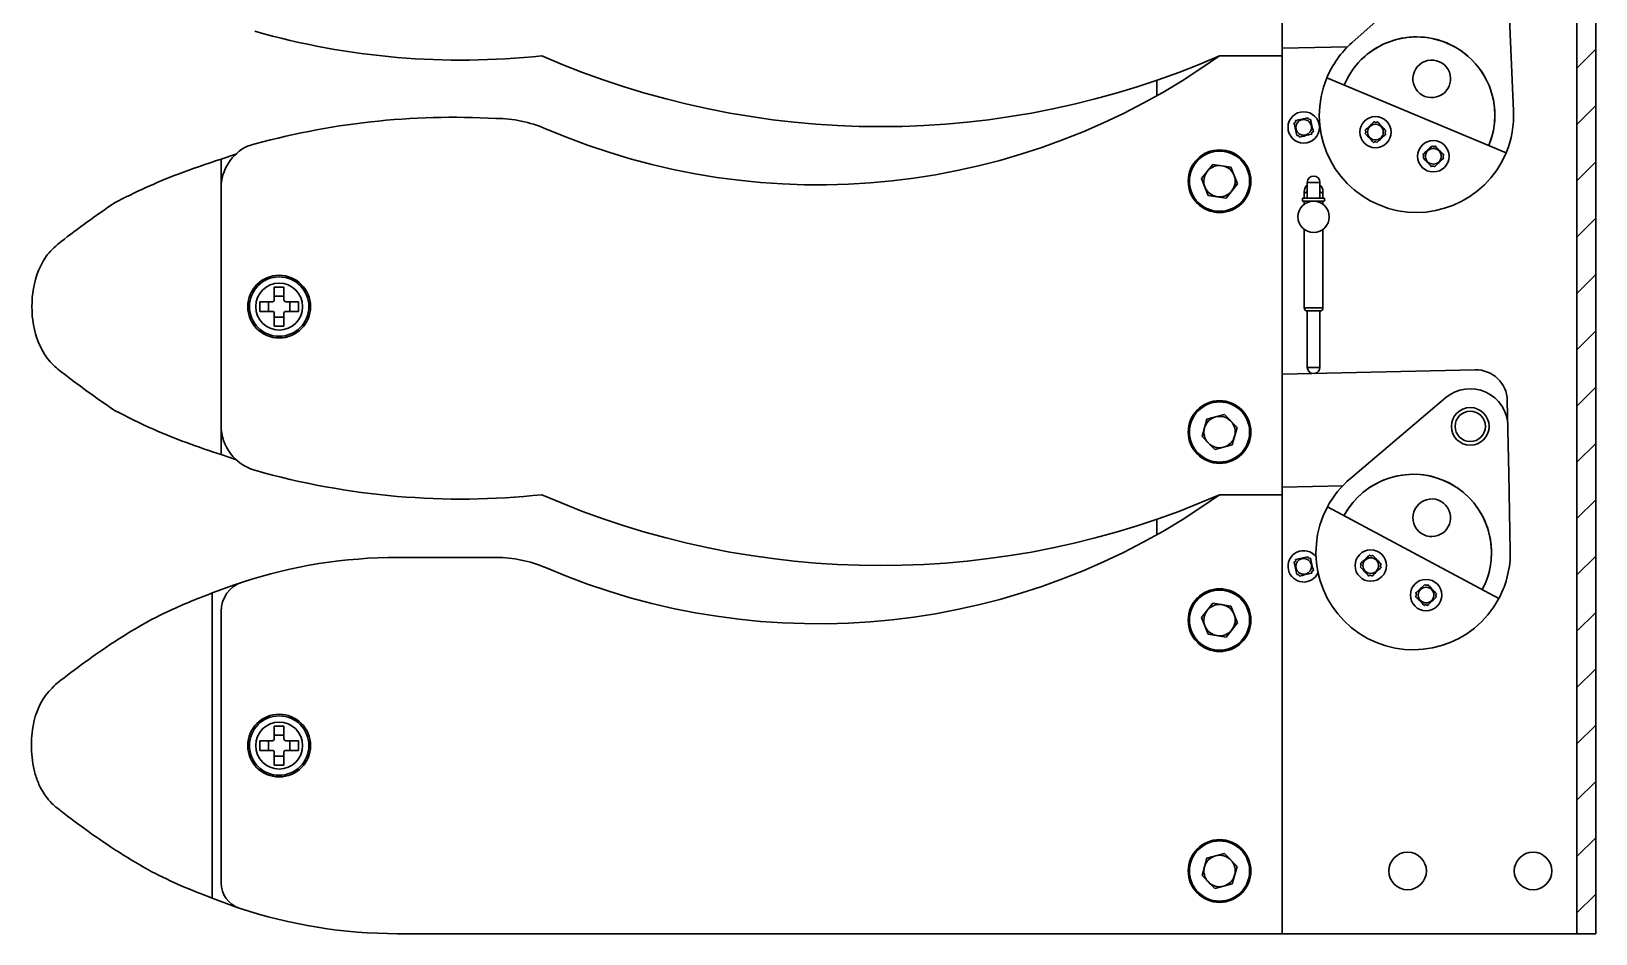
# Model space of a CAD drawing. Header units: millimetres. Extents: x -526 to 1037, y -289 to 1686.
# Drawn here: x -350.6 to -225.8, y 1248.8 to 1320.8 of the extents above; entities that cross this region are included whole.
import ezdxf

# ---------------------------------------------------------------- set-up
doc = ezdxf.new("R2010")
doc.units = ezdxf.units.MM
doc.header["$LTSCALE"] = 0.3
doc.layers.add('粗实线', color=7, linetype='Continuous', lineweight=35)

msp = doc.modelspace()

# ---------------------------------------------------------------- hatches: boundary and pattern name
at = {"layer": '粗实线', "linetype": 'ByBlock', "lineweight": 30}
h = msp.add_hatch(dxfattribs=at)
h.set_pattern_fill('ANSI31', color=0, style=0)
h.set_pattern_definition([(45, (-525.94, 1176.3685), (-2.245064, 2.245064), [])])
h.paths.add_polyline_path([(-225.801, 1453.837), (-227.301, 1453.837), (-227.301, 1248.837), (-225.801, 1248.837)], flags=0)

# ---------------------------------------------------------------- linework, layer by layer
at = {"layer": '粗实线', "color": 0, "linetype": 'ByBlock', "lineweight": 30}
for p, q in [((-250.801, 1248.837), (-250.801, 1453.837)), ((-227.301, 1453.837), (-227.301, 1248.837)), ((-225.801, 1248.837), (-225.801, 1453.837)), ((-237.625, 1326.663), (-245.25, 1319.879)), ((-232.632, 1320.557), (-232.809, 1324.415)), ((-232.352, 1314.448), (-232.632, 1320.557)), ((-255.801, 1318.837), (-250.804, 1318.837)), ((-250.804, 1318.837), (-255.801, 1318.837)), ((-250.801, 1319.446), (-245.587, 1319.561)), ((-260.801, 1316.885), (-260.801, 1315.648)), ((-232.943, 1311.106), (-247.245, 1317.081)), ((-248.549, 1313.771), (-248.569, 1313.766)), ((-244.187, 1312.67), (-244.202, 1312.656)), ((-242.548, 1312.618), (-242.534, 1312.604)), ((-242.541, 1312.83), (-242.526, 1312.844)), ((-249.633, 1312.479), (-249.614, 1312.484)), ((-238.844, 1311.661), (-238.831, 1311.646)), ((-334.253, 1310.997), (-335.436, 1310.603)), ((-335.436, 1308.297), (-335.436, 1310.603)), ((-257.228, 1309.053), (-256.326, 1310.181)), ((-256.326, 1310.181), (-254.899, 1309.964)), ((-256.702, 1307.709), (-257.228, 1309.053)), ((-254.899, 1309.964), (-254.374, 1308.62)), ((-238.882, 1310.006), (-238.897, 1309.993)), ((-335.436, 1289.358), (-335.436, 1308.297)), ((-335.436, 1308.297), (-335.436, 1308.264)), ((-335.436, 1289.391), (-335.436, 1308.264)), ((-255.275, 1307.492), (-256.702, 1307.709)), ((-254.374, 1308.62), (-255.275, 1307.492)), ((-248.801, 1308.014), (-249.051, 1307.869)), ((-249.051, 1307.992), (-249.051, 1307.492)), ((-248.801, 1308.742), (-248.801, 1307.492)), ((-248.801, 1308.742), (-247.87, 1308.742)), ((-247.87, 1308.742), (-247.801, 1308.742)), ((-247.801, 1307.492), (-247.801, 1308.742)), ((-247.551, 1307.867), (-247.801, 1308.011)), ((-247.551, 1307.492), (-247.551, 1307.992)), ((-249.176, 1307.492), (-249.176, 1307.242)), ((-249.176, 1307.492), (-247.546, 1307.492)), ((-249.176, 1307.242), (-247.546, 1307.242)), ((-249.051, 1307.242), (-249.051, 1306.992)), ((-249.051, 1307.242), (-249.051, 1306.992)), ((-247.551, 1306.992), (-247.551, 1307.242)), ((-247.551, 1306.992), (-247.551, 1307.242)), ((-247.546, 1307.492), (-247.426, 1307.492)), ((-247.546, 1307.242), (-247.426, 1307.242)), ((-247.426, 1307.242), (-247.426, 1307.492)), ((-249.051, 1304.992), (-249.051, 1298.742)), ((-247.551, 1298.742), (-247.551, 1304.992)), ((-331.186, 1300.387), (-330.416, 1300.387)), ((-331.186, 1299.372), (-331.186, 1300.387)), ((-330.416, 1300.387), (-330.416, 1299.372)), ((-332.351, 1299.222), (-331.336, 1299.222)), ((-332.351, 1298.452), (-332.351, 1299.222)), ((-331.641, 1298.452), (-331.641, 1299.222)), ((-331.186, 1299.677), (-330.416, 1299.677)), ((-330.266, 1299.222), (-329.251, 1299.222)), ((-329.96, 1299.222), (-329.96, 1298.452)), ((-329.251, 1299.222), (-329.251, 1298.452)), ((-331.336, 1298.452), (-332.351, 1298.452)), ((-331.186, 1297.287), (-331.186, 1298.302)), ((-330.416, 1297.996), (-331.186, 1297.996)), ((-330.416, 1298.302), (-330.416, 1297.287)), ((-329.251, 1298.452), (-330.266, 1298.452)), ((-249.051, 1298.742), (-247.654, 1298.742)), ((-248.801, 1298.492), (-248.801, 1293.992)), ((-248.801, 1298.492), (-247.87, 1298.492)), ((-247.87, 1298.492), (-247.801, 1298.492)), ((-247.801, 1293.992), (-247.801, 1298.492)), ((-247.654, 1298.742), (-247.551, 1298.742)), ((-330.416, 1297.287), (-331.186, 1297.287)), ((-248.801, 1293.992), (-247.87, 1293.992)), ((-247.87, 1293.992), (-247.801, 1293.992)), ((-235.407, 1293.798), (-250.801, 1293.45)), ((-237.742, 1291.579), (-245.363, 1285.139)), ((-232.732, 1285.521), (-232.852, 1291.355)), ((-256.81, 1289.868), (-255.412, 1290.227)), ((-255.412, 1290.227), (-254.403, 1289.195)), ((-335.436, 1287.034), (-335.436, 1289.358)), ((-257.199, 1288.478), (-256.81, 1289.868)), ((-254.403, 1289.195), (-254.791, 1287.805)), ((-256.189, 1287.446), (-257.199, 1288.478)), ((-254.791, 1287.805), (-256.189, 1287.446)), ((-335.436, 1287.034), (-334.215, 1286.622)), ((-232.612, 1279.371), (-232.732, 1285.521)), ((-250.801, 1284.448), (-245.98, 1284.557)), ((-250.804, 1283.837), (-255.801, 1283.837)), ((-255.801, 1283.837), (-250.804, 1283.837)), ((-233.52, 1275.576), (-247.201, 1282.863)), ((-260.801, 1281.885), (-260.801, 1280.648)), ((-313.507, 1278.837), (-321.358, 1278.837)), ((-248.45, 1277.603), (-248.445, 1277.583)), ((-336.145, 1276.003), (-336.145, 1251.67)), ((-257.228, 1274.053), (-256.326, 1275.181)), ((-256.326, 1275.181), (-254.899, 1274.964)), ((-335.436, 1252.892), (-335.436, 1274.532)), ((-256.702, 1272.709), (-257.228, 1274.053)), ((-254.899, 1274.964), (-254.374, 1273.62)), ((-255.275, 1272.492), (-256.702, 1272.709)), ((-254.374, 1273.62), (-255.275, 1272.492)), ((-331.186, 1265.387), (-330.416, 1265.387)), ((-331.186, 1264.372), (-331.186, 1265.387)), ((-330.416, 1265.387), (-330.416, 1264.372)), ((-332.351, 1264.222), (-331.336, 1264.222)), ((-332.351, 1263.452), (-332.351, 1264.222)), ((-331.641, 1263.452), (-331.641, 1264.222)), ((-331.186, 1264.677), (-330.416, 1264.677)), ((-330.266, 1264.222), (-329.251, 1264.222)), ((-329.96, 1264.222), (-329.96, 1263.452)), ((-329.251, 1264.222), (-329.251, 1263.452)), ((-331.336, 1263.452), (-332.351, 1263.452)), ((-331.186, 1262.287), (-331.186, 1263.302)), ((-330.416, 1262.996), (-331.186, 1262.996)), ((-330.416, 1263.302), (-330.416, 1262.287)), ((-329.251, 1263.452), (-330.266, 1263.452)), ((-330.416, 1262.287), (-331.186, 1262.287)), ((-256.81, 1254.868), (-255.412, 1255.227)), ((-255.412, 1255.227), (-254.403, 1254.195)), ((-257.199, 1253.478), (-256.81, 1254.868)), ((-254.403, 1254.195), (-254.791, 1252.805)), ((-256.189, 1252.446), (-257.199, 1253.478)), ((-254.791, 1252.805), (-256.189, 1252.446)), ((-321.358, 1248.837), (-250.804, 1248.837)), ((-250.801, 1248.837), (-227.301, 1248.837)), ((-227.301, 1248.837), (-225.801, 1248.837))]:
    msp.add_line(p, q, dxfattribs=at)
at = {"layer": '粗实线', "color": 0, "linetype": 'ByBlock', "lineweight": 30, "flags": 128}
for points in [[(-249.737, 1313.667), (-249.616, 1313.695), (-249.494, 1313.724), (-249.37, 1313.753), (-249.245, 1313.782), (-249.121, 1313.811), (-248.997, 1313.84), (-248.875, 1313.869), (-248.754, 1313.898)], [(-248.754, 1313.898), (-248.753, 1313.895), (-248.753, 1313.893), (-248.752, 1313.89), (-248.751, 1313.888), (-248.751, 1313.885), (-248.75, 1313.883), (-248.75, 1313.88), (-248.749, 1313.878)], [(-249.864, 1313.463), (-249.861, 1313.463), (-249.859, 1313.464), (-249.856, 1313.464), (-249.854, 1313.465), (-249.852, 1313.465), (-249.849, 1313.466), (-249.847, 1313.467), (-249.844, 1313.467)], [(-249.633, 1312.479), (-249.661, 1312.6), (-249.69, 1312.723), (-249.719, 1312.847), (-249.748, 1312.971), (-249.778, 1313.095), (-249.807, 1313.219), (-249.835, 1313.342), (-249.864, 1313.463)], [(-249.733, 1313.647), (-249.733, 1313.65), (-249.734, 1313.652), (-249.734, 1313.655), (-249.735, 1313.657), (-249.735, 1313.66), (-249.736, 1313.662), (-249.737, 1313.664), (-249.737, 1313.667)], [(-248.445, 1312.583), (-248.566, 1312.555), (-248.689, 1312.526), (-248.813, 1312.497), (-248.937, 1312.468), (-249.061, 1312.439), (-249.185, 1312.41), (-249.308, 1312.381), (-249.429, 1312.353)], [(-248.549, 1313.771), (-248.521, 1313.65), (-248.492, 1313.527), (-248.463, 1313.404), (-248.434, 1313.279), (-248.405, 1313.155), (-248.376, 1313.031), (-248.347, 1312.908), (-248.319, 1312.788)], [(-248.45, 1312.603), (-248.449, 1312.6), (-248.449, 1312.598), (-248.448, 1312.595), (-248.448, 1312.593), (-248.447, 1312.59), (-248.447, 1312.588), (-248.446, 1312.586), (-248.445, 1312.583)], [(-248.319, 1312.788), (-248.321, 1312.787), (-248.324, 1312.786), (-248.326, 1312.786), (-248.329, 1312.785), (-248.331, 1312.785), (-248.333, 1312.784), (-248.336, 1312.784), (-248.338, 1312.783)], [(-243.51, 1311.92), (-243.596, 1312.011), (-243.682, 1312.102), (-243.769, 1312.195), (-243.856, 1312.288), (-243.944, 1312.381), (-244.031, 1312.474), (-244.117, 1312.566), (-244.202, 1312.656)], [(-244.194, 1312.897), (-244.104, 1312.982), (-244.012, 1313.068), (-243.919, 1313.155), (-243.826, 1313.242), (-243.733, 1313.33), (-243.64, 1313.417), (-243.549, 1313.503), (-243.458, 1313.588)], [(-242.534, 1312.604), (-242.624, 1312.519), (-242.716, 1312.433), (-242.809, 1312.346), (-242.902, 1312.258), (-242.995, 1312.171), (-243.088, 1312.084), (-243.18, 1311.997), (-243.27, 1311.912)], [(-243.232, 1313.567), (-243.231, 1313.568), (-243.229, 1313.57), (-243.227, 1313.572), (-243.225, 1313.574), (-243.223, 1313.575), (-243.221, 1313.577), (-243.22, 1313.579), (-243.218, 1313.58)], [(-243.218, 1313.58), (-243.133, 1313.49), (-243.047, 1313.398), (-242.96, 1313.305), (-242.872, 1313.212), (-242.785, 1313.119), (-242.698, 1313.027), (-242.611, 1312.935), (-242.526, 1312.844)], [(-249.429, 1312.353), (-249.429, 1312.355), (-249.43, 1312.357), (-249.43, 1312.36), (-249.431, 1312.362), (-249.432, 1312.365), (-249.432, 1312.367), (-249.433, 1312.37), (-249.433, 1312.372)], [(-243.496, 1311.934), (-243.498, 1311.932), (-243.5, 1311.93), (-243.501, 1311.929), (-243.503, 1311.927), (-243.505, 1311.925), (-243.507, 1311.923), (-243.509, 1311.922), (-243.51, 1311.92)], [(-239.581, 1310.969), (-239.49, 1311.054), (-239.398, 1311.141), (-239.306, 1311.228), (-239.213, 1311.315), (-239.119, 1311.402), (-239.027, 1311.489), (-238.935, 1311.576), (-238.844, 1311.661)], [(-238.619, 1311.64), (-238.617, 1311.641), (-238.615, 1311.643), (-238.613, 1311.645), (-238.611, 1311.646), (-238.61, 1311.648), (-238.608, 1311.65), (-238.606, 1311.651), (-238.604, 1311.653)], [(-238.604, 1311.653), (-238.519, 1311.563), (-238.433, 1311.471), (-238.346, 1311.378), (-238.258, 1311.285), (-238.171, 1311.192), (-238.084, 1311.099), (-237.998, 1311.007), (-237.913, 1310.917)], [(-239.588, 1310.729), (-239.586, 1310.731), (-239.585, 1310.732), (-239.583, 1310.734), (-239.581, 1310.736), (-239.579, 1310.738), (-239.577, 1310.739), (-239.575, 1310.741), (-239.574, 1310.743)], [(-238.897, 1309.993), (-238.982, 1310.083), (-239.068, 1310.175), (-239.155, 1310.268), (-239.243, 1310.361), (-239.33, 1310.454), (-239.417, 1310.547), (-239.503, 1310.638), (-239.588, 1310.729)], [(-239.567, 1310.955), (-239.569, 1310.957), (-239.57, 1310.958), (-239.572, 1310.96), (-239.574, 1310.962), (-239.576, 1310.964), (-239.577, 1310.966), (-239.579, 1310.968), (-239.581, 1310.969)], [(-237.92, 1310.677), (-238.011, 1310.592), (-238.103, 1310.505), (-238.195, 1310.418), (-238.288, 1310.331), (-238.382, 1310.244), (-238.474, 1310.156), (-238.566, 1310.07), (-238.657, 1309.985)], [(-237.934, 1310.691), (-237.932, 1310.689), (-237.931, 1310.688), (-237.929, 1310.686), (-237.927, 1310.684), (-237.925, 1310.682), (-237.924, 1310.68), (-237.922, 1310.678), (-237.92, 1310.677)], [(-237.913, 1310.917), (-237.915, 1310.915), (-237.916, 1310.914), (-237.918, 1310.912), (-237.92, 1310.91), (-237.922, 1310.908), (-237.924, 1310.907), (-237.926, 1310.905), (-237.927, 1310.903)], [(-238.657, 1309.985), (-238.658, 1309.987), (-238.66, 1309.989), (-238.662, 1309.991), (-238.663, 1309.993), (-238.665, 1309.994), (-238.667, 1309.996), (-238.669, 1309.998), (-238.67, 1310)], [(-249.737, 1278.667), (-249.616, 1278.695), (-249.494, 1278.724), (-249.37, 1278.753), (-249.245, 1278.782), (-249.121, 1278.811), (-248.997, 1278.84), (-248.875, 1278.869), (-248.754, 1278.898)], [(-248.754, 1278.898), (-248.753, 1278.895), (-248.753, 1278.893), (-248.752, 1278.89), (-248.751, 1278.888), (-248.751, 1278.885), (-248.75, 1278.883), (-248.75, 1278.88), (-248.749, 1278.878)], [(-244.573, 1278.335), (-244.482, 1278.42), (-244.39, 1278.506), (-244.297, 1278.593), (-244.204, 1278.681), (-244.111, 1278.768), (-244.019, 1278.855), (-243.927, 1278.941), (-243.836, 1279.026)], [(-243.836, 1279.026), (-243.835, 1279.025), (-243.833, 1279.023), (-243.831, 1279.021), (-243.829, 1279.019), (-243.828, 1279.017), (-243.826, 1279.016), (-243.824, 1279.014), (-243.823, 1279.012)], [(-243.611, 1279.005), (-243.609, 1279.007), (-243.607, 1279.009), (-243.605, 1279.01), (-243.603, 1279.012), (-243.601, 1279.014), (-243.6, 1279.015), (-243.598, 1279.017), (-243.596, 1279.019)], [(-243.596, 1279.019), (-243.511, 1278.928), (-243.425, 1278.837), (-243.338, 1278.744), (-243.25, 1278.651), (-243.163, 1278.558), (-243.076, 1278.465), (-242.99, 1278.373), (-242.905, 1278.283)], [(-249.864, 1278.463), (-249.861, 1278.463), (-249.859, 1278.464), (-249.856, 1278.464), (-249.854, 1278.465), (-249.852, 1278.465), (-249.849, 1278.466), (-249.847, 1278.467), (-249.844, 1278.467)], [(-249.633, 1277.479), (-249.661, 1277.6), (-249.69, 1277.723), (-249.719, 1277.847), (-249.748, 1277.971), (-249.778, 1278.095), (-249.807, 1278.219), (-249.835, 1278.342), (-249.864, 1278.463)], [(-249.733, 1278.647), (-249.733, 1278.65), (-249.734, 1278.652), (-249.734, 1278.655), (-249.735, 1278.657), (-249.735, 1278.66), (-249.736, 1278.662), (-249.737, 1278.664), (-249.737, 1278.667)], [(-248.569, 1278.766), (-248.566, 1278.767), (-248.564, 1278.767), (-248.562, 1278.768), (-248.559, 1278.769), (-248.557, 1278.769), (-248.554, 1278.77), (-248.552, 1278.77), (-248.549, 1278.771)], [(-248.549, 1278.771), (-248.521, 1278.65), (-248.492, 1278.527), (-248.463, 1278.404), (-248.434, 1278.279), (-248.405, 1278.155), (-248.376, 1278.031), (-248.347, 1277.908), (-248.319, 1277.788)], [(-248.319, 1277.788), (-248.321, 1277.787), (-248.324, 1277.786), (-248.326, 1277.786), (-248.329, 1277.785), (-248.331, 1277.785), (-248.333, 1277.784), (-248.336, 1277.784), (-248.338, 1277.783)], [(-244.58, 1278.095), (-244.578, 1278.096), (-244.576, 1278.098), (-244.575, 1278.1), (-244.573, 1278.102), (-244.571, 1278.103), (-244.569, 1278.105), (-244.567, 1278.107), (-244.565, 1278.108)], [(-243.889, 1277.358), (-243.974, 1277.449), (-244.06, 1277.541), (-244.147, 1277.633), (-244.234, 1277.727), (-244.322, 1277.82), (-244.409, 1277.912), (-244.495, 1278.004), (-244.58, 1278.095)], [(-244.559, 1278.32), (-244.561, 1278.322), (-244.562, 1278.324), (-244.564, 1278.326), (-244.566, 1278.328), (-244.567, 1278.33), (-244.569, 1278.331), (-244.571, 1278.333), (-244.573, 1278.335)], [(-242.912, 1278.042), (-243.003, 1277.957), (-243.094, 1277.871), (-243.187, 1277.784), (-243.28, 1277.697), (-243.373, 1277.609), (-243.466, 1277.522), (-243.558, 1277.436), (-243.648, 1277.351)], [(-242.926, 1278.057), (-242.924, 1278.055), (-242.922, 1278.053), (-242.921, 1278.051), (-242.919, 1278.05), (-242.917, 1278.048), (-242.916, 1278.046), (-242.914, 1278.044), (-242.912, 1278.042)], [(-242.905, 1278.283), (-242.906, 1278.281), (-242.908, 1278.279), (-242.91, 1278.278), (-242.912, 1278.276), (-242.914, 1278.274), (-242.915, 1278.272), (-242.917, 1278.271), (-242.919, 1278.269)], [(-333.736, 1276.873), (-334.37, 1276.661), (-336.145, 1276.003)], [(-249.614, 1277.484), (-249.616, 1277.483), (-249.619, 1277.483), (-249.621, 1277.482), (-249.623, 1277.482), (-249.626, 1277.481), (-249.628, 1277.48), (-249.631, 1277.48), (-249.633, 1277.479)], [(-249.429, 1277.353), (-249.429, 1277.355), (-249.43, 1277.357), (-249.43, 1277.36), (-249.431, 1277.362), (-249.432, 1277.365), (-249.432, 1277.367), (-249.433, 1277.37), (-249.433, 1277.372)], [(-248.445, 1277.583), (-248.566, 1277.555), (-248.689, 1277.526), (-248.813, 1277.497), (-248.937, 1277.468), (-249.061, 1277.439), (-249.185, 1277.41), (-249.308, 1277.381), (-249.429, 1277.353)], [(-243.874, 1277.372), (-243.876, 1277.37), (-243.878, 1277.369), (-243.88, 1277.367), (-243.881, 1277.365), (-243.883, 1277.364), (-243.885, 1277.362), (-243.887, 1277.36), (-243.889, 1277.358)], [(-243.648, 1277.351), (-243.65, 1277.353), (-243.652, 1277.355), (-243.653, 1277.356), (-243.655, 1277.358), (-243.657, 1277.36), (-243.659, 1277.362), (-243.66, 1277.364), (-243.662, 1277.366)], [(-240.16, 1275.984), (-240.069, 1276.069), (-239.977, 1276.156), (-239.884, 1276.243), (-239.791, 1276.33), (-239.698, 1276.418), (-239.606, 1276.505), (-239.514, 1276.591), (-239.423, 1276.676)], [(-239.423, 1276.676), (-239.422, 1276.674), (-239.42, 1276.672), (-239.418, 1276.67), (-239.416, 1276.669), (-239.415, 1276.667), (-239.413, 1276.665), (-239.411, 1276.663), (-239.41, 1276.661)], [(-239.198, 1276.655), (-239.196, 1276.656), (-239.194, 1276.658), (-239.192, 1276.66), (-239.19, 1276.661), (-239.188, 1276.663), (-239.187, 1276.665), (-239.185, 1276.667), (-239.183, 1276.668)], [(-239.183, 1276.668), (-239.098, 1276.578), (-239.012, 1276.486), (-238.925, 1276.393), (-238.837, 1276.3), (-238.75, 1276.207), (-238.663, 1276.114), (-238.577, 1276.023), (-238.492, 1275.932)], [(-240.167, 1275.744), (-240.165, 1275.746), (-240.163, 1275.747), (-240.162, 1275.749), (-240.16, 1275.751), (-240.158, 1275.753), (-240.156, 1275.754), (-240.154, 1275.756), (-240.152, 1275.758)], [(-239.476, 1275.008), (-239.561, 1275.098), (-239.647, 1275.19), (-239.734, 1275.283), (-239.821, 1275.376), (-239.909, 1275.469), (-239.996, 1275.562), (-240.082, 1275.654), (-240.167, 1275.744)], [(-240.146, 1275.97), (-240.148, 1275.972), (-240.149, 1275.973), (-240.151, 1275.975), (-240.153, 1275.977), (-240.154, 1275.979), (-240.156, 1275.981), (-240.158, 1275.983), (-240.16, 1275.984)], [(-238.499, 1275.692), (-238.59, 1275.607), (-238.681, 1275.52), (-238.774, 1275.433), (-238.867, 1275.346), (-238.96, 1275.259), (-239.053, 1275.172), (-239.145, 1275.085), (-239.235, 1275)], [(-238.513, 1275.706), (-238.511, 1275.704), (-238.509, 1275.703), (-238.508, 1275.701), (-238.506, 1275.699), (-238.504, 1275.697), (-238.503, 1275.695), (-238.501, 1275.694), (-238.499, 1275.692)], [(-238.492, 1275.932), (-238.493, 1275.93), (-238.495, 1275.929), (-238.497, 1275.927), (-238.499, 1275.925), (-238.501, 1275.923), (-238.502, 1275.922), (-238.504, 1275.92), (-238.506, 1275.918)], [(-239.461, 1275.022), (-239.463, 1275.02), (-239.465, 1275.018), (-239.467, 1275.016), (-239.468, 1275.015), (-239.47, 1275.013), (-239.472, 1275.011), (-239.474, 1275.01), (-239.476, 1275.008)], [(-239.235, 1275), (-239.237, 1275.002), (-239.239, 1275.004), (-239.24, 1275.006), (-239.242, 1275.008), (-239.244, 1275.009), (-239.246, 1275.011), (-239.247, 1275.013), (-239.249, 1275.015)], [(-336.145, 1251.67), (-334.37, 1251.012), (-333.986, 1250.882)]]:
    msp.add_lwpolyline(points, dxfattribs=at)
at = {"layer": '粗实线', "color": 0, "linetype": 'ByBlock', "lineweight": 30}
for centre, radius in [((-249.091, 1313.125), 1.25), ((-243.364, 1312.75), 1.25), ((-249.091, 1313.125), 0.625), ((-243.364, 1312.75), 0.625), ((-255.801, 1308.837), 2.5), ((-238.751, 1310.823), 1.25), ((-238.751, 1310.823), 0.625), ((-255.801, 1308.837), 2.4), ((-248.301, 1305.992), 1.25), ((-330.801, 1298.837), 2.5), ((-330.801, 1298.837), 2.369), ((-330.801, 1298.837), 1.871), ((-255.801, 1288.837), 2.5), ((-255.801, 1288.837), 2.4), ((-235.806, 1289.287), 1.5), ((-235.806, 1289.287), 1.211), ((-243.742, 1278.189), 1.25), ((-249.091, 1278.125), 0.625), ((-243.742, 1278.189), 0.625), ((-239.329, 1275.838), 1.25), ((-239.329, 1275.838), 0.625), ((-255.801, 1273.837), 2.5), ((-255.801, 1273.837), 2.4), ((-330.801, 1263.837), 2.5), ((-330.801, 1263.837), 2.369), ((-330.801, 1263.837), 1.871), ((-255.801, 1253.837), 2.5), ((-255.801, 1253.837), 2.4), ((-240.801, 1253.837), 1.5), ((-230.801, 1253.837), 1.5)]:
    msp.add_circle(centre, radius, dxfattribs=at)
for centre, radius, start, end in [((-316.284, 1378.492), 60, 254.08994, 276.14789), ((-240.094, 1314.093), 6.25, 67.16549, 157.32872), ((-240.094, 1314.093), 6.25, 337.32872, 157.32872), ((-282.829, 1380.689), 67.5, 246.39529, 293.60471), ((-287.828, 1363.549), 55, 246.73061, 305.61396), ((-240.094, 1314.093), 7.75, 131.70654, 157.32872), ((-240.094, 1314.093), 6.25, 337.32872, 67.16549), ((-238.88, 1317), 1.5, 10.88603, 303.77141), ((-240.094, 1314.093), 7.75, 157.32872, 337.32872), ((-238.88, 1317), 1.5, 303.77141, 10.88603), ((-316.895, 1253.932), 60, 86.76283, 105.88173), ((-313.507, 1303.837), 10, 66.73061, 90), ((-240.094, 1314.093), 7.75, 337.32872, 2.62443), ((-258.557, 1299.397), 19.711, 43.16711, 43.22525), ((-257.821, 1300.089), 19.711, 43.16711, 43.22525), ((-331.686, 1308.264), 3.75, 115.7321, 179.4898), ((-230.586, 1323.836), 17.409, 223.16327, 223.2291), ((-255.801, 1308.837), 1.25, 81.35827, 141.35827), ((-255.801, 1308.837), 1.25, 21.35827, 81.35827), ((-255.801, 1308.837), 1.25, 141.35827, 201.35827), ((-255.801, 1308.837), 1.25, 321.35827, 21.35827), ((-248.301, 1308.742), 0.5, 0, 180), ((-255.801, 1308.837), 1.25, 201.35827, 261.35827), ((-255.801, 1308.837), 1.25, 261.35827, 321.35827), ((-248.301, 1307.992), 0.75, 131.81031, 180), ((-248.301, 1307.992), 0.75, 0, 48.18969), ((-342.321, 1298.837), 8.199, 159.50331, 200.49669), ((-331.336, 1299.372), 0.15, 270, 0), ((-330.266, 1299.372), 0.15, 180, 270), ((-331.336, 1298.302), 0.15, 0, 90), ((-330.266, 1298.302), 0.15, 90, 180), ((-248.801, 1298.742), 0.25, 180, 270), ((-247.801, 1298.742), 0.25, 270, 0), ((-248.301, 1293.992), 0.5, 180, 257.04088), ((-248.301, 1293.992), 0.5, 285.54263, 0), ((-235.351, 1291.298), 2.5, 1.29176, 91.29176), ((-235.806, 1289.287), 3, 1.11636, 130.19847), ((-331.686, 1289.391), 3.75, 180, 180.5102), ((-331.686, 1289.391), 3.75, 180.5102, 253.81512), ((-255.801, 1288.837), 1.25, 164.39165, 224.39165), ((-255.801, 1288.837), 1.25, 104.39165, 164.39165), ((-255.801, 1288.837), 1.25, 44.39165, 104.39165), ((-255.801, 1288.837), 1.25, 344.39165, 44.39165), ((-255.801, 1288.837), 1.25, 224.39165, 284.39165), ((-255.801, 1288.837), 1.25, 284.39165, 344.39165), ((-316.284, 1343.492), 60, 254.08994, 276.14789), ((-240.36, 1279.22), 7.75, 130.19847, 151.95734), ((-240.36, 1279.22), 6.25, 65.65741, 151.95734), ((-240.36, 1279.22), 6.25, 331.95734, 151.95734), ((-240.36, 1279.22), 6.25, 331.95734, 65.65741), ((-282.829, 1345.689), 67.5, 246.39529, 293.60471), ((-287.828, 1328.549), 55, 246.73061, 305.61396), ((-240.36, 1279.22), 7.75, 151.95734, 331.95734), ((-238.88, 1282), 1.5, 5.51465, 298.40003), ((-238.88, 1282), 1.5, 298.40003, 5.51465), ((-249.091, 1278.125), 1.25, 37.79445, 193.20148), ((-240.36, 1279.22), 7.75, 331.95734, 1.11636), ((-321.358, 1238.837), 40, 90, 108.02604), ((-313.507, 1268.837), 10, 66.73061, 90), ((-249.091, 1278.125), 1.25, 193.20148, 336.5004), ((-332.974, 1274.532), 2.462, 108.02604, 180), ((-255.801, 1273.837), 1.25, 141.35827, 201.35827), ((-255.801, 1273.837), 1.25, 81.35827, 141.35827), ((-255.801, 1273.837), 1.25, 21.35827, 81.35827), ((-255.801, 1273.837), 1.25, 321.35827, 21.35827), ((-255.801, 1273.837), 1.25, 201.35827, 261.35827), ((-255.801, 1273.837), 1.25, 261.35827, 321.35827), ((-331.336, 1264.372), 0.15, 270, 0), ((-330.266, 1264.372), 0.15, 180, 270), ((-331.336, 1263.302), 0.15, 0, 90), ((-330.266, 1263.302), 0.15, 90, 180), ((-255.801, 1253.837), 1.25, 164.39165, 224.39165), ((-255.801, 1253.837), 1.25, 104.39165, 164.39165), ((-255.801, 1253.837), 1.25, 44.39165, 104.39165), ((-255.801, 1253.837), 1.25, 344.39165, 44.39165), ((-333.318, 1252.892), 2.118, 180, 251.59627), ((-255.801, 1253.837), 1.25, 224.39165, 284.39165), ((-255.801, 1253.837), 1.25, 284.39165, 344.39165), ((-321.358, 1288.837), 40, 251.59627, 270)]:
    msp.add_arc(centre, radius, start, end, dxfattribs=at)
for points, knots in [([(-248.749, 1313.878), (-248.744, 1313.863), (-248.734, 1313.833), (-248.701, 1313.796), (-248.66, 1313.771), (-248.614, 1313.76), (-248.584, 1313.764), (-248.569, 1313.766)], [0, 0, 0, 0, 0.20654576, 0.41366592, 0.60822603, 0.79628498, 1, 1, 1, 1]), ([(-249.844, 1313.467), (-249.829, 1313.472), (-249.799, 1313.482), (-249.762, 1313.515), (-249.737, 1313.556), (-249.726, 1313.602), (-249.73, 1313.632), (-249.733, 1313.647)], [0, 0, 0, 0, 0.2065357, 0.4136541, 0.6082219, 0.7962831, 1, 1, 1, 1]), ([(-248.338, 1312.783), (-248.353, 1312.778), (-248.383, 1312.768), (-248.421, 1312.735), (-248.445, 1312.694), (-248.457, 1312.648), (-248.452, 1312.618), (-248.45, 1312.603)], [0, 0, 0, 0, 0.2065368, 0.4136822, 0.6082204, 0.7962826, 1, 1, 1, 1]), ([(-244.187, 1312.67), (-244.177, 1312.682), (-244.156, 1312.705), (-244.14, 1312.753), (-244.139, 1312.8), (-244.152, 1312.846), (-244.171, 1312.87), (-244.181, 1312.882)], [0, 0, 0, 0, 0.2065438, 0.4136794, 0.6082213, 0.7962798, 1, 1, 1, 1]), ([(-243.444, 1313.573), (-243.433, 1313.563), (-243.409, 1313.542), (-243.362, 1313.526), (-243.314, 1313.525), (-243.268, 1313.539), (-243.245, 1313.557), (-243.232, 1313.567)], [0, 0, 0, 0, 0.2065417, 0.4136694, 0.6082264, 0.796293, 1, 1, 1, 1]), ([(-242.541, 1312.83), (-242.552, 1312.819), (-242.573, 1312.795), (-242.588, 1312.748), (-242.589, 1312.7), (-242.576, 1312.654), (-242.557, 1312.631), (-242.548, 1312.618)], [0, 0, 0, 0, 0.20654331, 0.41367845, 0.60821998, 0.79628025, 1, 1, 1, 1]), ([(-249.433, 1312.372), (-249.438, 1312.387), (-249.448, 1312.417), (-249.481, 1312.454), (-249.522, 1312.479), (-249.568, 1312.49), (-249.598, 1312.486), (-249.614, 1312.484)], [0, 0, 0, 0, 0.206547, 0.4136633, 0.6082312, 0.7962838, 1, 1, 1, 1]), ([(-243.284, 1311.927), (-243.296, 1311.938), (-243.319, 1311.959), (-243.367, 1311.975), (-243.414, 1311.975), (-243.46, 1311.962), (-243.484, 1311.943), (-243.496, 1311.934)], [0, 0, 0, 0, 0.2065417, 0.4136694, 0.6082264, 0.796293, 1, 1, 1, 1]), ([(-238.831, 1311.646), (-238.819, 1311.636), (-238.795, 1311.615), (-238.748, 1311.599), (-238.7, 1311.598), (-238.655, 1311.611), (-238.631, 1311.63), (-238.619, 1311.64)], [0, 0, 0, 0, 0.20654133, 0.41367514, 0.60823406, 0.79629054, 1, 1, 1, 1]), ([(-335.436, 1310.603), (-336.582, 1310.217), (-338.635, 1309.526), (-341.482, 1308.345), (-343.105, 1307.53), (-343.922, 1307.119)], [0, 0, 0, 0, 0.38486253, 0.68995875, 1, 1, 1, 1]), ([(-239.574, 1310.743), (-239.563, 1310.755), (-239.542, 1310.778), (-239.526, 1310.825), (-239.526, 1310.873), (-239.539, 1310.919), (-239.557, 1310.942), (-239.567, 1310.955)], [0, 0, 0, 0, 0.20653326, 0.41366657, 0.60822312, 0.79628289, 1, 1, 1, 1]), ([(-237.927, 1310.903), (-237.938, 1310.891), (-237.959, 1310.868), (-237.975, 1310.821), (-237.975, 1310.773), (-237.962, 1310.727), (-237.944, 1310.704), (-237.934, 1310.691)], [0, 0, 0, 0, 0.2065335, 0.4136671, 0.6082238, 0.7962827, 1, 1, 1, 1]), ([(-238.67, 1310), (-238.682, 1310.01), (-238.706, 1310.031), (-238.753, 1310.047), (-238.801, 1310.048), (-238.846, 1310.035), (-238.87, 1310.016), (-238.882, 1310.006)], [0, 0, 0, 0, 0.2065396, 0.4136667, 0.6082245, 0.7962838, 1, 1, 1, 1]), ([(-343.922, 1307.119), (-344.67, 1306.605), (-346.166, 1305.577), (-347.506, 1304.549), (-348.176, 1304.035)], [0, 0, 0, 0, 0.4999998, 1, 1, 1, 1]), ([(-348.176, 1304.035), (-348.576, 1303.708), (-349.326, 1303.095), (-349.786, 1302.148), (-350, 1301.706)], [0, 0, 0, 0, 0.53425723, 1, 1, 1, 1]), ([(-350.001, 1295.966), (-349.751, 1295.464), (-349.282, 1294.523), (-348.528, 1293.92), (-348.176, 1293.638)], [0, 0, 0, 0, 0.53263664, 1, 1, 1, 1]), ([(-348.176, 1293.638), (-347.506, 1293.124), (-346.166, 1292.096), (-344.67, 1291.068), (-343.922, 1290.555)], [0, 0, 0, 0, 0.50000032, 1, 1, 1, 1]), ([(-343.922, 1290.555), (-342.904, 1290.044), (-341.076, 1289.126), (-338.195, 1287.964), (-336.361, 1287.346), (-335.436, 1287.034)], [0, 0, 0, 0, 0.3842239, 0.689479, 1, 1, 1, 1]), ([(-248.749, 1278.878), (-248.744, 1278.863), (-248.734, 1278.833), (-248.701, 1278.796), (-248.66, 1278.771), (-248.614, 1278.76), (-248.584, 1278.764), (-248.569, 1278.766)], [0, 0, 0, 0, 0.2065406, 0.4136741, 0.6082239, 0.7962844, 1, 1, 1, 1]), ([(-243.823, 1279.012), (-243.811, 1279.001), (-243.787, 1278.98), (-243.74, 1278.964), (-243.692, 1278.964), (-243.646, 1278.977), (-243.623, 1278.996), (-243.611, 1279.005)], [0, 0, 0, 0, 0.2065323, 0.4136682, 0.6082259, 0.7962795, 1, 1, 1, 1]), ([(-249.844, 1278.467), (-249.829, 1278.472), (-249.799, 1278.482), (-249.762, 1278.515), (-249.737, 1278.556), (-249.726, 1278.602), (-249.73, 1278.632), (-249.733, 1278.647)], [0, 0, 0, 0, 0.20654085, 0.4136688, 0.60822283, 0.79628357, 1, 1, 1, 1]), ([(-248.338, 1277.783), (-248.353, 1277.778), (-248.383, 1277.768), (-248.421, 1277.735), (-248.445, 1277.694), (-248.457, 1277.648), (-248.452, 1277.618), (-248.45, 1277.603)], [0, 0, 0, 0, 0.2065408, 0.4136744, 0.608231, 0.7962842, 1, 1, 1, 1]), ([(-244.565, 1278.108), (-244.555, 1278.12), (-244.534, 1278.144), (-244.518, 1278.191), (-244.517, 1278.239), (-244.531, 1278.285), (-244.549, 1278.308), (-244.559, 1278.32)], [0, 0, 0, 0, 0.2065427, 0.4136713, 0.6082289, 0.7962899, 1, 1, 1, 1]), ([(-242.919, 1278.269), (-242.93, 1278.257), (-242.951, 1278.233), (-242.967, 1278.186), (-242.967, 1278.139), (-242.954, 1278.093), (-242.935, 1278.069), (-242.926, 1278.057)], [0, 0, 0, 0, 0.2065411, 0.4136655, 0.6082217, 0.7962812, 1, 1, 1, 1]), ([(-249.433, 1277.372), (-249.438, 1277.387), (-249.448, 1277.417), (-249.481, 1277.454), (-249.522, 1277.479), (-249.568, 1277.49), (-249.598, 1277.486), (-249.614, 1277.484)], [0, 0, 0, 0, 0.20654179, 0.41367146, 0.60822906, 0.7962832, 1, 1, 1, 1]), ([(-243.662, 1277.366), (-243.674, 1277.376), (-243.698, 1277.397), (-243.745, 1277.413), (-243.792, 1277.414), (-243.838, 1277.4), (-243.862, 1277.382), (-243.874, 1277.372)], [0, 0, 0, 0, 0.2065328, 0.4136693, 0.6082197, 0.796279, 1, 1, 1, 1]), ([(-239.41, 1276.661), (-239.398, 1276.651), (-239.374, 1276.63), (-239.327, 1276.614), (-239.279, 1276.613), (-239.233, 1276.626), (-239.21, 1276.645), (-239.198, 1276.655)], [0, 0, 0, 0, 0.2065421, 0.41367, 0.6082271, 0.7962874, 1, 1, 1, 1]), ([(-336.145, 1276.003), (-336.708, 1275.788), (-337.838, 1275.356), (-339.733, 1274.521), (-341.811, 1273.468), (-343.225, 1272.571), (-343.937, 1272.119)], [0, 0, 0, 0, 0.2027386, 0.406941, 0.7013152, 1, 1, 1, 1]), ([(-240.152, 1275.758), (-240.142, 1275.77), (-240.121, 1275.793), (-240.105, 1275.84), (-240.104, 1275.888), (-240.118, 1275.934), (-240.136, 1275.958), (-240.146, 1275.97)], [0, 0, 0, 0, 0.2065344, 0.4136701, 0.60822, 0.7962797, 1, 1, 1, 1]), ([(-238.506, 1275.918), (-238.517, 1275.906), (-238.538, 1275.883), (-238.554, 1275.836), (-238.554, 1275.788), (-238.541, 1275.742), (-238.522, 1275.719), (-238.513, 1275.706)], [0, 0, 0, 0, 0.2065345, 0.4136704, 0.6082281, 0.7962816, 1, 1, 1, 1]), ([(-239.249, 1275.015), (-239.261, 1275.025), (-239.285, 1275.047), (-239.332, 1275.062), (-239.379, 1275.063), (-239.425, 1275.05), (-239.449, 1275.031), (-239.461, 1275.022)], [0, 0, 0, 0, 0.2065417, 0.4136668, 0.6082236, 0.7962836, 1, 1, 1, 1]), ([(-343.937, 1272.119), (-344.742, 1271.572), (-346.352, 1270.478), (-347.776, 1269.384), (-348.488, 1268.837)], [0, 0, 0, 0, 0.49999978, 1, 1, 1, 1]), ([(-348.489, 1268.838), (-348.865, 1268.477), (-349.615, 1267.758), (-350.314, 1266.192), (-350.563, 1264.67), (-350.571, 1263.39), (-350.462, 1262.382), (-350.237, 1261.408), (-349.784, 1260.285), (-349.173, 1259.426), (-348.637, 1258.964), (-348.489, 1258.836)], [0, 0, 0, 0, 0.151563, 0.3021247, 0.4525151, 0.5366507, 0.6208271, 0.7063587, 0.7918011, 0.9423591, 1, 1, 1, 1]), ([(-348.488, 1258.837), (-347.776, 1258.29), (-346.352, 1257.196), (-344.742, 1256.102), (-343.937, 1255.555)], [0, 0, 0, 0, 0.5000001, 1, 1, 1, 1]), ([(-343.937, 1255.555), (-342.959, 1254.946), (-341.273, 1253.897), (-338.618, 1252.627), (-336.974, 1251.991), (-336.145, 1251.67)], [0, 0, 0, 0, 0.4066013, 0.700915, 1, 1, 1, 1])]:
    msp.add_open_spline(points, degree=3, knots=knots, dxfattribs=at)

doc.saveas('drawing.dxf')
